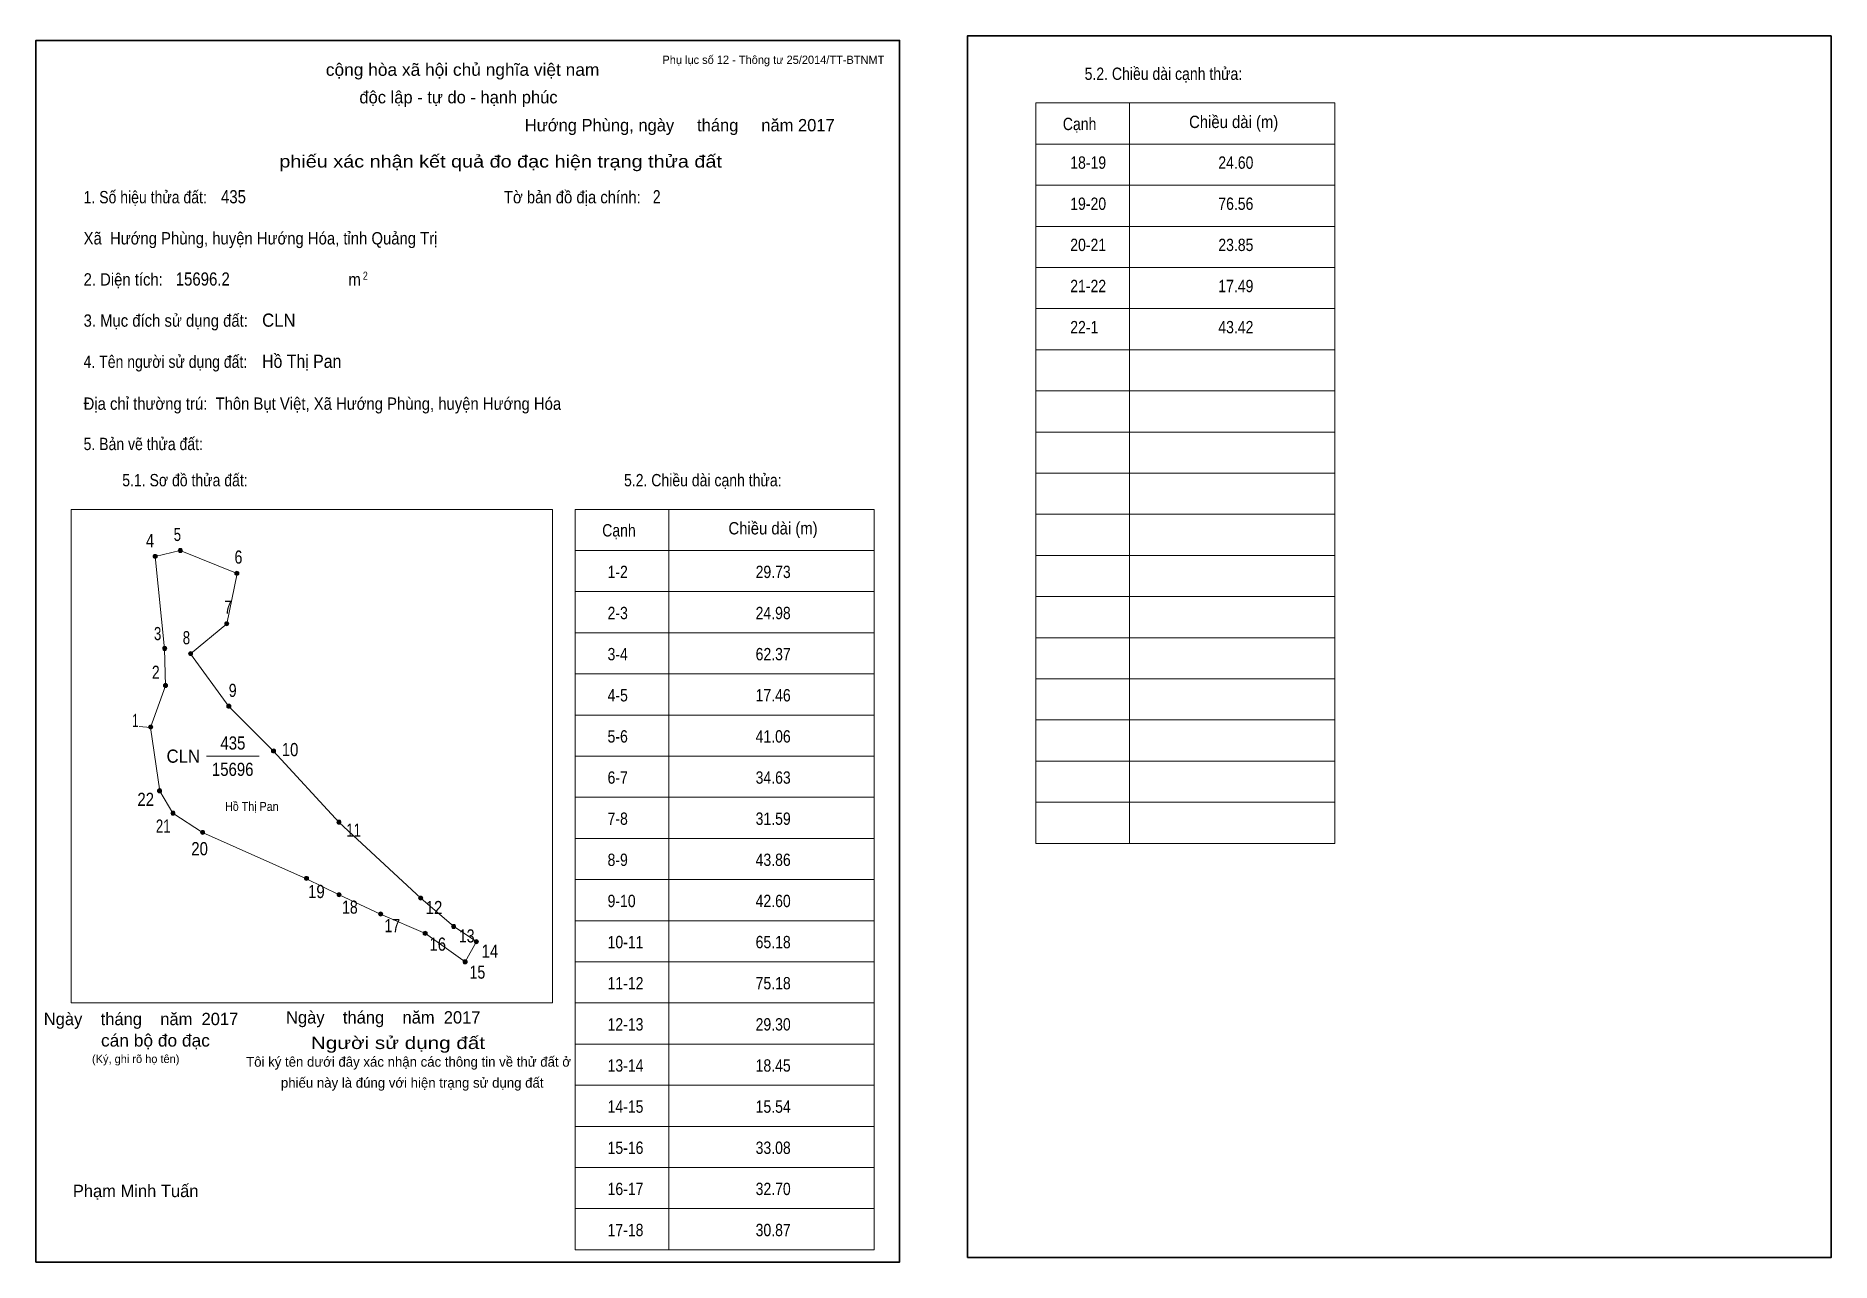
# Model space of a CAD drawing. Header units: centimetres. Extents: x 0 to 43.6, y 0 to 29.8.
import ezdxf
from ezdxf.enums import TextEntityAlignment as Align

# ---------------------------------------------------------------- set-up
doc = ezdxf.new("R2010")
doc.units = ezdxf.units.CM
doc.header["$LTSCALE"] = 0.12
for name, color, linetype in [('30', 7, 'Continuous'), ('34', 7, 'Continuous'), ('62', 7, 'Continuous')]:
    doc.layers.add(name, color=color, linetype=linetype)
for name, color, linetype, lineweight in [('32', 7, 'Continuous', 13), ('33', 7, 'Continuous', 13), ('61', 7, 'Continuous', 13), ('63', 7, 'Continuous', 13)]:
    doc.layers.add(name, color=color, linetype=linetype, lineweight=lineweight)

msp = doc.modelspace()

# ---------------------------------------------------------------- hatches: boundary and pattern name
at = {"layer": '32'}
for points in [[(2.9485, 17.1559, 1), (2.8485, 17.1559, 1)], [(3.5618, 17.3002, 1), (3.4618, 17.3002, 1)], [(4.9349, 16.7442, 1), (4.8349, 16.7442, 1)], [(4.6899, 15.5191, 1), (4.5899, 15.5191, 1)], [(3.1826, 14.9181, 1), (3.0826, 14.9181, 1)], [(3.8111, 14.7936, 1), (3.7111, 14.7936, 1)], [(3.201, 14.0172, 1), (3.101, 14.0172, 1)], [(4.7418, 13.514, 1), (4.6418, 13.514, 1)], [(2.8403, 13.0071, 1), (2.7403, 13.0071, 1)], [(5.8281, 12.427, 1), (5.7281, 12.427, 1)], [(3.0567, 11.4558, 1), (2.9567, 11.4558, 1)], [(3.3814, 10.9147, 1), (3.2814, 10.9147, 1)], [(4.1029, 10.4457, 1), (4.0029, 10.4457, 1)], [(7.4173, 10.6939, 1), (7.3173, 10.6939, 1)], [(6.6283, 9.3273, 1), (6.5283, 9.3273, 1)], [(7.422, 8.9305, 1), (7.322, 8.9305, 1)], [(9.4062, 8.8497, 1), (9.3062, 8.8497, 1)], [(8.4321, 8.4615, 1), (8.3321, 8.4615, 1)], [(9.5144, 7.9925, 1), (9.4144, 7.9925, 1)], [(10.2063, 8.1588, 1), (10.1063, 8.1588, 1)], [(10.7601, 7.7894, 1), (10.6601, 7.7894, 1)], [(10.4863, 7.3002, 1), (10.3863, 7.3002, 1)]]:
    msp.add_hatch(color=256, dxfattribs=at).paths.add_polyline_path(points)

# ---------------------------------------------------------------- linework, layer by layer
for centre in [(2.8985, 17.1559), (3.5118, 17.3002), (4.8849, 16.7442), (4.6399, 15.5191), (3.1326, 14.9181), (3.7611, 14.7936), (3.151, 14.0172), (4.6918, 13.514), (2.7903, 13.0071), (5.7781, 12.427), (3.0067, 11.4558), (3.3314, 10.9147), (4.0529, 10.4457), (7.3673, 10.6939), (6.5783, 9.3273), (7.372, 8.9305), (9.3562, 8.8497), (8.3821, 8.4615), (9.4644, 7.9925), (10.1563, 8.1588), (10.7101, 7.7894), (10.4363, 7.3002)]:
    msp.add_circle(centre, 0.05, dxfattribs=at)
at = {"layer": '33'}
msp.add_line((4.15, 12.3), (5.43, 12.3), dxfattribs=at)
at = {"layer": '61'}
msp.add_line((2.79, 13), (2.51, 13.02), dxfattribs=at)
for points in [[(2.79, 13), (3.15, 14.01), (3.13, 14.91), (2.9, 17.15), (3.51, 17.3), (4.89, 16.74)], [(4.89, 16.74), (4.64, 15.52), (3.76, 14.79), (4.69, 13.51), (5.78, 12.42), (7.37, 10.69), (9.36, 8.85), (10.16, 8.16), (10.71, 7.79)], [(10.71, 7.79), (10.44, 7.3), (9.47, 7.99), (8.38, 8.46), (7.37, 8.93), (6.58, 9.32), (4.05, 10.44), (3.33, 10.91), (3.01, 11.45), (2.79, 13)]]:
    msp.add_lwpolyline(points, dxfattribs=at)
at = {"layer": '63'}
for p, q in [((24.31, 28.18), (31.58, 28.18)), ((24.31, 10.18), (24.31, 28.18)), ((26.59, 10.18), (26.59, 28.18)), ((31.58, 10.18), (31.58, 28.18)), ((24.31, 27.18), (31.58, 27.18)), ((24.31, 26.18), (31.58, 26.18)), ((24.31, 25.18), (31.58, 25.18)), ((24.31, 24.18), (31.58, 24.18)), ((24.31, 23.18), (31.58, 23.18)), ((24.31, 22.18), (31.58, 22.18)), ((24.31, 21.18), (31.58, 21.18)), ((24.31, 20.18), (31.58, 20.18)), ((24.31, 19.18), (31.58, 19.18)), ((0.86, 18.3), (12.56, 18.3)), ((0.86, 6.3), (0.86, 18.3)), ((12.56, 6.3), (12.56, 18.3)), ((13.11, 18.3), (20.38, 18.3)), ((13.11, 0.3), (13.11, 18.3)), ((15.39, 0.3), (15.39, 18.3)), ((20.38, 0.3), (20.38, 18.3)), ((24.31, 18.18), (31.58, 18.18)), ((13.11, 17.3), (20.38, 17.3)), ((24.31, 17.18), (31.58, 17.18)), ((13.11, 16.3), (20.38, 16.3)), ((24.31, 16.18), (31.58, 16.18)), ((13.11, 15.3), (20.38, 15.3)), ((24.31, 15.18), (31.58, 15.18)), ((13.11, 14.3), (20.38, 14.3)), ((24.31, 14.18), (31.58, 14.18)), ((13.11, 13.3), (20.38, 13.3)), ((24.31, 13.18), (31.58, 13.18)), ((13.11, 12.3), (20.38, 12.3)), ((24.31, 12.18), (31.58, 12.18)), ((24.31, 12.18), (31.58, 12.18)), ((13.11, 11.3), (20.38, 11.3)), ((24.31, 11.18), (31.58, 11.18)), ((13.11, 10.3), (20.38, 10.3)), ((24.31, 10.18), (31.58, 10.18)), ((13.11, 9.3), (20.38, 9.3)), ((13.11, 8.3), (20.38, 8.3)), ((13.11, 7.3), (20.38, 7.3)), ((0.86, 6.3), (12.56, 6.3)), ((13.11, 6.3), (20.38, 6.3)), ((13.11, 5.3), (20.38, 5.3)), ((13.11, 4.3), (20.38, 4.3)), ((13.11, 3.3), (20.38, 3.3)), ((13.11, 2.3), (20.38, 2.3)), ((13.11, 2.3), (20.38, 2.3)), ((13.11, 1.3), (20.38, 1.3)), ((13.11, 0.3), (20.38, 0.3))]:
    msp.add_line(p, q, dxfattribs=at)
at = {"layer": '63', "lineweight": 35}
for points in [[(0, 0), (0, 29.7), (21, 29.7), (21, 0)], [(22.65, 0.11), (22.65, 29.81), (43.65, 29.81), (43.65, 0.11)]]:
    msp.add_lwpolyline(points, close=True, dxfattribs=at)

# ---------------------------------------------------------------- texts
at = {"layer": '30', "width": 0.85}
for s, p in [('18-19', (25.15, 26.58)), ('24.60', (28.75, 26.58)), ('19-20', (25.15, 25.58)), ('76.56', (28.75, 25.58)), ('20-21', (25.15, 24.58)), ('23.85', (28.75, 24.58)), ('21-22', (25.15, 23.58)), ('17.49', (28.75, 23.58)), ('22-1', (25.15, 22.58)), ('43.42', (28.75, 22.58)), ('1-2', (13.9, 16.63)), ('29.73', (17.5, 16.63)), ('2-3', (13.9, 15.63)), ('24.98', (17.5, 15.63)), ('3-4', (13.9, 14.63)), ('62.37', (17.5, 14.63)), ('4-5', (13.9, 13.63)), ('17.46', (17.5, 13.63)), ('5-6', (13.9, 12.63)), ('41.06', (17.5, 12.63)), ('6-7', (13.9, 11.63)), ('34.63', (17.5, 11.63)), ('7-8', (13.9, 10.63)), ('31.59', (17.5, 10.63)), ('8-9', (13.9, 9.63)), ('43.86', (17.5, 9.63)), ('9-10', (13.9, 8.63)), ('42.60', (17.5, 8.63)), ('10-11', (13.9, 7.63)), ('65.18', (17.5, 7.63)), ('11-12', (13.9, 6.63)), ('75.18', (17.5, 6.63)), ('12-13', (13.9, 5.63)), ('29.30', (17.5, 5.63)), ('13-14', (13.9, 4.63)), ('18.45', (17.5, 4.63)), ('14-15', (13.9, 3.63)), ('15.54', (17.5, 3.63)), ('15-16', (13.9, 2.63)), ('33.08', (17.5, 2.63)), ('16-17', (13.9, 1.63)), ('32.70', (17.5, 1.63)), ('17-18', (13.9, 0.63)), ('30.87', (17.5, 0.63))]:
    msp.add_text(s, height=0.3, dxfattribs=at).set_placement(p)
at = {"layer": '32'}
for s, width, p in [('4', 0.8, (2.775, 17.38)), ('5', 0.75, (3.44, 17.53)), ('6', 0.8, (4.925, 16.98)), ('7', 0.75, (4.67, 15.76)), ('3', 0.75, (2.96, 15.12)), ('8', 0.75, (3.66, 15.02)), ('2', 0.8, (2.915, 14.18)), ('9', 0.8, (4.785, 13.74)), ('1', 0.65, (2.42, 13.01)), ('10', 0.85, (6.18, 12.3)), ('22', 0.85, (2.67, 11.09)), ('21', 0.75, (3.095, 10.44)), ('11', 0.75, (7.725, 10.34)), ('20', 0.85, (3.98, 9.89)), ('19', 0.85, (6.82, 8.85)), ('18', 0.8, (7.635, 8.47)), ('12', 0.85, (9.68, 8.46)), ('17', 0.8, (8.665, 8.02)), ('16', 0.85, (9.77, 7.57)), ('13', 0.8, (10.475, 7.77)), ('14', 0.85, (11.04, 7.4)), ('15', 0.8, (10.735, 6.89))]:
    msp.add_text(s, height=0.32, dxfattribs=dict(at, width=width)).set_placement(p, align=Align.CENTER)
at = {"layer": '33', "width": 0.85}
for s, p in [('435', (4.79, 12.46)), ('15696', (4.785, 11.82))]:
    msp.add_text(s, height=0.32, dxfattribs=at).set_placement(p, align=Align.CENTER)
at = {"layer": '33', "width": 0.95}
msp.add_text('CLN', height=0.32, dxfattribs=at).set_placement((3.99, 12.14), align=Align.RIGHT)
at = {"layer": '34'}
for s, width, p in [('435', 0.85, (4.5, 25.74)), ('2', 0.8, (15, 25.74)), ('15696.2', 0.85, (3.4, 23.74)), ('CLN', 0.95, (5.5, 22.74)), ('Hồ Thị Pan', 0.9, (5.5, 21.74))]:
    msp.add_text(s, height=0.32, dxfattribs=dict(at, width=width)).set_placement(p)
at = {"layer": '62', "width": 0.9}
msp.add_text('Hồ Thị Pan', height=0.2164, dxfattribs=at).set_placement((5.25, 10.97), align=Align.CENTER)
at = {"layer": '63'}
for s, height, p in [('Phụ lục số 12 - Thông tư 25/2014/TT-BTNMT', 0.2, (20.63, 29.13)), ('Ngày    tháng    năm  2017', 0.3, (10.81, 5.8)), ('Ngày    tháng    năm  2017', 0.3, (4.92, 5.76)), ('(Ký, ghi rõ họ tên)', 0.2, (3.49, 4.84))]:
    msp.add_text(s, height=height, dxfattribs=at).set_placement(p, align=Align.RIGHT)
at = {"layer": '63', "width": 1.05}
msp.add_text('cộng hòa xã hội chủ nghĩa việt nam', height=0.3, dxfattribs=at).set_placement((10.375, 28.84), align=Align.CENTER)
at = {"layer": '63'}
for s, height, width, p in [('5.2. Chiều dài cạnh thửa:', 0.3, 0.85, (25.5, 28.74)), ('Cạnh', 0.3, 0.85, (24.97, 27.52)), ('Chiều dài (m)', 0.3, 0.9, (28.04, 27.57)), ('1. Số hiệu thửa đất:', 0.3, 0.85, (1.16, 25.74)), ('Tờ bản đồ địa chính:', 0.3, 0.9, (11.38, 25.74)), ('Xã  Hướng Phùng, huyện Hướng Hóa, tỉnh Quảng Trị', 0.3, 0.9, (1.16, 24.74)), ('2. Diện tích:', 0.3, 0.9, (1.16, 23.74)), ('2', 0.2, 0.8, (7.95, 23.88)), ('m', 0.3, 0.9, (7.6, 23.74)), ('3. Mục đích sử dụng đất:', 0.3, 0.9, (1.16, 22.74)), ('4. Tên người sử dụng đất:', 0.3, 0.85, (1.16, 21.74)), ('Địa chỉ thường trú:  Thôn Bụt Việt, Xã Hướng Phùng, huyện Hướng Hóa', 0.3, 0.9, (1.16, 20.72)), ('5. Bản vẽ thửa đất:', 0.3, 0.85, (1.16, 19.74)), ('5.1. Sơ đồ thửa đất:', 0.3, 0.85, (2.1, 18.86)), ('5.2. Chiều dài cạnh thửa:', 0.3, 0.85, (14.3, 18.86)), ('Cạnh', 0.3, 0.85, (13.77, 17.64)), ('Chiều dài (m)', 0.3, 0.9, (16.84, 17.69))]:
    msp.add_text(s, height=height, dxfattribs=dict(at, width=width)).set_placement(p)
for s, height, p in [('độc lập - tự do - hạnh phúc', 0.3, (10.275, 28.17)), ('Hướng Phùng, ngày     tháng     năm 2017', 0.3, (15.655, 27.49)), ('Tôi ký tên dưới đây xác nhận các thông tin về thử đất ở ', 0.24, (9.105, 4.75)), ('phiếu này là đúng với hiện trạng sử dụng đất', 0.24, (9.15, 4.24)), ('Phạm Minh Tuấn', 0.3, (2.425, 1.58))]:
    msp.add_text(s, height=height, dxfattribs=at).set_placement(p, align=Align.CENTER)
for s, width, p in [('phiếu xác nhận kết quả đo đạc hiện trạng thửa đất', 1.2, (16.68, 26.61)), ('cán bộ đo đạc', 1.05, (4.23, 5.24)), ('Người sử dụng đất', 1.25, (10.92, 5.18))]:
    msp.add_text(s, height=0.3, dxfattribs=dict(at, width=width)).set_placement(p, align=Align.RIGHT)

doc.saveas('drawing.dxf')
